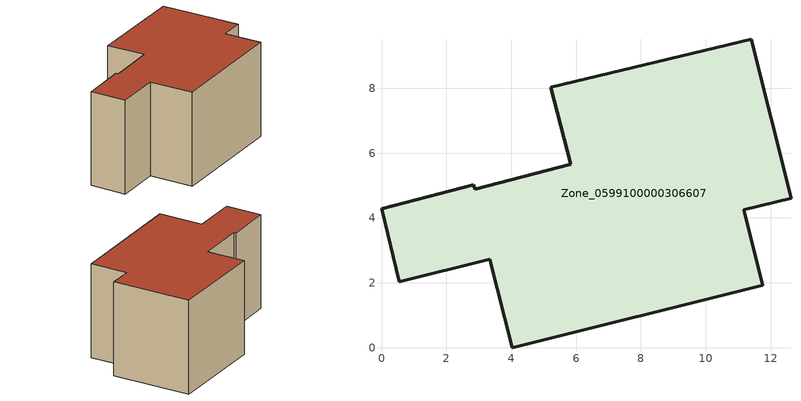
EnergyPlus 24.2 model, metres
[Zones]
Zone_0599100000306607
 floor ground (C_G): 2.88,4.88 5.84,5.65 5.22,8.03 11.4,9.51 12.63,4.61 11.18,4.25 11.76,1.93 4.03,0 3.34,2.73 0.54,2.03 0,4.29 2.84,5.03 z0
 wall outside (C_F): 0,4.29 0.54,2.03 3.34,2.73 4.03,0 11.76,1.93 11.18,4.25 12.63,4.61 11.4,9.51 5.22,8.03 5.84,5.65 2.88,4.88 2.84,5.03 0,4.29 z0:6.02
 roof outside (C_R): 5.84,5.65 2.88,4.88 2.84,5.03 0,4.29 0.54,2.03 3.34,2.73 4.03,0 11.76,1.93 11.18,4.25 12.63,4.61 11.4,9.51 5.22,8.03 z6.02
[BUILDING]
Pand.0599100000306607: North Axis=0; Terrain=City; Loads Convergence Tolerance Value=0.04; Temperature Convergence Tolerance Value=0.4; Solar Distribution=FullExterior; Maximum Number of Warmup Days=25; Minimum Number of Warmup Days=1
[Site:Location]
Rotterdam.The.Hague.AP_ZH_NLD Design_Conditions: Latitude=51.96; Longitude=4.45; Time Zone=1; Elevation=-4.5
[SITE:GROUNDTEMPERATURE:BUILDINGSURFACE]
18, 18, 18, 18, 18, 18, 18, 18, 18, 18, 18, 18
[MATERIAL] Thermal Absorptance=0.9; Solar Absorptance=0.7; Visible Absorptance=0.7
Name | Roughness | Thickness | Conductivity | Density | Specific Heat
G.TC.1965-1974 | MediumSmooth | 0.15 | 0.882353 | 540 | 1210
F.TC.1965-1974 | Rough | 0.3 | 0.697674 | 1920 | 840
R.TC.1965-1974 | MediumRough | 0.2 | 0.232558 | 1500 | 1000
[CONSTRUCTION]
C_G: G.TC.1965-1974
C_F: F.TC.1965-1974
C_R: R.TC.1965-1974
[ZONE]
Zone_0599100000306607: Type=1; Multiplier=1; Ceiling Height=Autocalculate; Volume=Autocalculate; Floor Area=autocalculate; Part of Total Floor Area=Yes
[ZONEINFILTRATION:DESIGNFLOWRATE]
Infil_Zone_0599100000306607: Zone or ZoneList or Space or SpaceList=Zone_0599100000306607; Schedule=AlwaysOn; Design Flow Rate Calculation Method=Flow/Area; Flow Rate per Floor Area=0.003; Constant Term Coefficient=1; Temperature Term Coefficient=0; Velocity Term Coefficient=0; Velocity Squared Term Coefficient=0
[HVACTEMPLATE:ZONE:IDEALLOADSAIRSYSTEM]
Zone_0599100000306607: Maximum Heating Supply Air Temperature=50; Minimum Cooling Supply Air Temperature=13; Maximum Heating Supply Air Humidity Ratio=0.0156; Minimum Cooling Supply Air Humidity Ratio=0.0077; Heating Limit=NoLimit; Cooling Limit=NoLimit; Dehumidification Control Type=ConstantSensibleHeatRatio; Cooling Sensible Heat Ratio=0.7; Dehumidification Setpoint=60; Humidification Control Type=None; Humidification Setpoint=30; Outdoor Air Method=None; Outdoor Air Flow Rate per Person=0.00944; Outdoor Air Flow Rate per Zone Floor Area=0; Outdoor Air Flow Rate per Zone=0; Demand Controlled Ventilation Type=None; Outdoor Air Economizer Type=NoEconomizer; Heat Recovery Type=None; Sensible Heat Recovery Effectiveness=0.7; Latent Heat Recovery Effectiveness=0.65
[ZONECONTROL:THERMOSTAT]
ThermostatControl_Zone_0599100000306607: Zone or ZoneList=Zone_0599100000306607; Control Type Schedule=DualSetpointControlType; Control 1=Thermostat_Zone_0599100000306607; Temperature Difference Between Cutout And Setpoint=0
[THERMOSTATSETPOINT:DUALSETPOINT]
Thermostat_Zone_0599100000306607: Heating Setpoint Temperature Schedule=HeatingSetpoint_Zone_0599100000306607; Cooling Setpoint Temperature Schedule=CoolingSetpoint_Zone_0599100000306607
[SCHEDULE:COMPACT]
HeatingSetpoint_Zone_0599100000306607: Through: 12/31, For: AllDays, Until: 24:00, 21
CoolingSetpoint_Zone_0599100000306607: Through: 12/31, For: AllDays, Until: 24:00, 24
DualSetpointControlType: Through: 12/31, For: AllDays, Until: 24:00, 4
AlwaysOn: Through: 12/31, For: AllDays, Until: 24:00, 1
